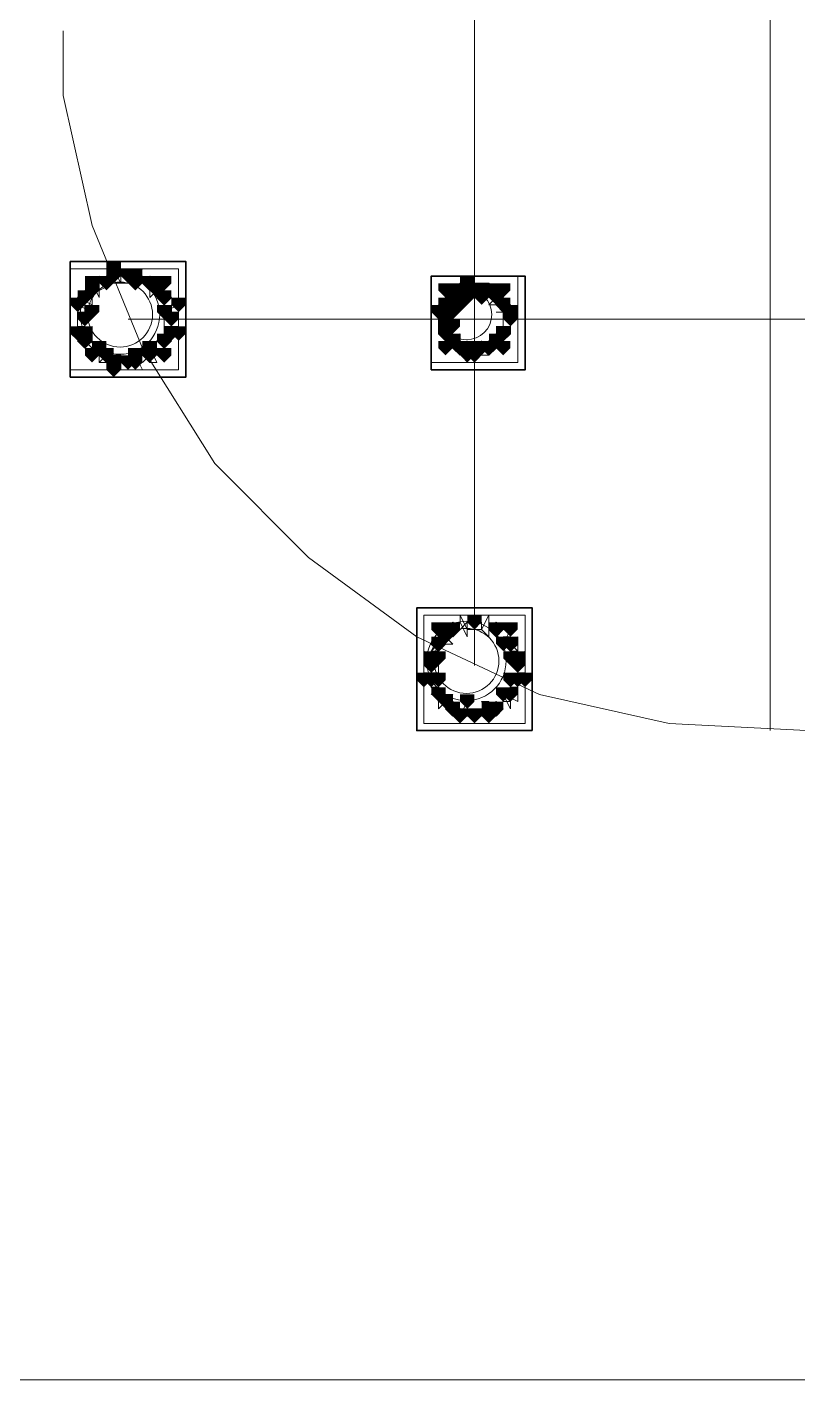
# Model space of a CAD drawing. Header units: millimetres. Extents: x 2315 to 4619, y 1334 to 1897.
# Drawn here: x 3689.74 to 3696.26, y 1530.21 to 1541.67 of the extents above; entities that cross this region are included whole.
import ezdxf

# ---------------------------------------------------------------- set-up
doc = ezdxf.new("R2010")
doc.units = ezdxf.units.MM
for name, color, linetype, true_color in [('PDF_10', 7, 'Continuous', 0x00b85c), ('PDF_AXIS', 7, 'Continuous', 0x00b85c), ('PDF_柱构件', 7, 'Continuous', 0x00b85c), ('PDF_转运站初步方案', 7, 'Continuous', 0x00b85c)]:
    doc.layers.add(name, color=color, linetype=linetype, true_color=true_color)
doc.layers.add('PDF_中心线层', color=1, linetype='Continuous')
doc.layers.add('PDF_粗实线层', color=7, linetype='Continuous')

msp = doc.modelspace()

# ---------------------------------------------------------------- hatches: boundary and pattern name
at = {"layer": 'PDF_10', "transparency": 33554559}
for points in [[(3690.592, 1539.62), (3690.531, 1539.62), (3690.531, 1539.558), (3690.592, 1539.497), (3690.653, 1539.558), (3690.653, 1539.62)], [(3690.592, 1539.62), (3690.531, 1539.62), (3690.531, 1539.558), (3690.592, 1539.497), (3690.653, 1539.558), (3690.653, 1539.62)], [(3690.592, 1539.62), (3690.531, 1539.62), (3690.531, 1539.558), (3690.592, 1539.497), (3690.653, 1539.558), (3690.653, 1539.62)], [(3690.409, 1539.558), (3690.348, 1539.558), (3690.348, 1539.497), (3690.409, 1539.436), (3690.47, 1539.497), (3690.47, 1539.558)], [(3690.409, 1539.558), (3690.348, 1539.558), (3690.348, 1539.497), (3690.409, 1539.436), (3690.47, 1539.497), (3690.47, 1539.558)], [(3690.775, 1539.558), (3690.714, 1539.558), (3690.714, 1539.497), (3690.775, 1539.436), (3690.836, 1539.497), (3690.836, 1539.558)], [(3690.775, 1539.558), (3690.714, 1539.558), (3690.714, 1539.497), (3690.775, 1539.436), (3690.836, 1539.497), (3690.836, 1539.558)], [(3693.402, 1539.497), (3693.341, 1539.497), (3693.341, 1539.436), (3693.402, 1539.375), (3693.463, 1539.436), (3693.463, 1539.497)], [(3693.402, 1539.497), (3693.341, 1539.497), (3693.341, 1539.436), (3693.402, 1539.375), (3693.463, 1539.436), (3693.463, 1539.497)], [(3693.524, 1539.497), (3693.463, 1539.497), (3693.463, 1539.436), (3693.524, 1539.375), (3693.585, 1539.436), (3693.585, 1539.497)], [(3693.524, 1539.497), (3693.463, 1539.497), (3693.463, 1539.436), (3693.524, 1539.375), (3693.585, 1539.436), (3693.585, 1539.497)], [(3693.646, 1539.497), (3693.585, 1539.497), (3693.585, 1539.436), (3693.646, 1539.375), (3693.707, 1539.436), (3693.707, 1539.497)], [(3693.646, 1539.497), (3693.585, 1539.497), (3693.585, 1539.436), (3693.646, 1539.375), (3693.707, 1539.436), (3693.707, 1539.497)], [(3690.226, 1539.436), (3690.165, 1539.436), (3690.165, 1539.375), (3690.226, 1539.314), (3690.287, 1539.375), (3690.287, 1539.436)], [(3690.226, 1539.436), (3690.165, 1539.436), (3690.165, 1539.375), (3690.226, 1539.314), (3690.287, 1539.375), (3690.287, 1539.436)], [(3690.898, 1539.436), (3690.836, 1539.436), (3690.836, 1539.375), (3690.898, 1539.314), (3690.959, 1539.375), (3690.959, 1539.436)], [(3690.898, 1539.436), (3690.836, 1539.436), (3690.836, 1539.375), (3690.898, 1539.314), (3690.959, 1539.375), (3690.959, 1539.436)], [(3690.898, 1539.436), (3690.836, 1539.436), (3690.836, 1539.375), (3690.898, 1539.314), (3690.959, 1539.375), (3690.959, 1539.436)], [(3693.28, 1539.375), (3693.219, 1539.375), (3693.219, 1539.314), (3693.28, 1539.253), (3693.341, 1539.314), (3693.341, 1539.375)], [(3693.28, 1539.375), (3693.219, 1539.375), (3693.219, 1539.314), (3693.28, 1539.253), (3693.341, 1539.314), (3693.341, 1539.375)], [(3693.768, 1539.375), (3693.707, 1539.375), (3693.707, 1539.314), (3693.768, 1539.253), (3693.829, 1539.314), (3693.829, 1539.375)], [(3693.768, 1539.375), (3693.707, 1539.375), (3693.707, 1539.314), (3693.768, 1539.253), (3693.829, 1539.314), (3693.829, 1539.375)], [(3693.768, 1539.375), (3693.707, 1539.375), (3693.707, 1539.314), (3693.768, 1539.253), (3693.829, 1539.314), (3693.829, 1539.375)], [(3690.226, 1539.253), (3690.165, 1539.253), (3690.165, 1539.192), (3690.226, 1539.131), (3690.287, 1539.192), (3690.287, 1539.253)], [(3690.226, 1539.253), (3690.165, 1539.253), (3690.165, 1539.192), (3690.226, 1539.131), (3690.287, 1539.192), (3690.287, 1539.253)], [(3690.959, 1539.253), (3690.898, 1539.253), (3690.898, 1539.192), (3690.959, 1539.131), (3691.02, 1539.192), (3691.02, 1539.253)], [(3690.959, 1539.253), (3690.898, 1539.253), (3690.898, 1539.192), (3690.959, 1539.131), (3691.02, 1539.192), (3691.02, 1539.253)], [(3693.28, 1539.253), (3693.219, 1539.253), (3693.219, 1539.192), (3693.28, 1539.131), (3693.341, 1539.192), (3693.341, 1539.253)], [(3693.28, 1539.253), (3693.219, 1539.253), (3693.219, 1539.192), (3693.28, 1539.131), (3693.341, 1539.192), (3693.341, 1539.253)], [(3693.829, 1539.253), (3693.768, 1539.253), (3693.768, 1539.192), (3693.829, 1539.131), (3693.89, 1539.192), (3693.89, 1539.253)], [(3693.829, 1539.253), (3693.768, 1539.253), (3693.768, 1539.192), (3693.829, 1539.131), (3693.89, 1539.192), (3693.89, 1539.253)], [(3693.28, 1539.131), (3693.219, 1539.131), (3693.219, 1539.07), (3693.28, 1539.009), (3693.341, 1539.07), (3693.341, 1539.131)], [(3693.28, 1539.131), (3693.219, 1539.131), (3693.219, 1539.07), (3693.28, 1539.009), (3693.341, 1539.07), (3693.341, 1539.131)], [(3693.768, 1539.131), (3693.707, 1539.131), (3693.707, 1539.07), (3693.768, 1539.009), (3693.829, 1539.07), (3693.829, 1539.131)], [(3693.768, 1539.131), (3693.707, 1539.131), (3693.707, 1539.07), (3693.768, 1539.009), (3693.829, 1539.07), (3693.829, 1539.131)], [(3690.226, 1539.07), (3690.165, 1539.07), (3690.165, 1539.009), (3690.226, 1538.948), (3690.287, 1539.009), (3690.287, 1539.07)], [(3690.226, 1539.07), (3690.165, 1539.07), (3690.165, 1539.009), (3690.226, 1538.948), (3690.287, 1539.009), (3690.287, 1539.07)], [(3690.898, 1539.07), (3690.836, 1539.07), (3690.836, 1539.009), (3690.898, 1538.948), (3690.959, 1539.009), (3690.959, 1539.07)], [(3690.898, 1539.07), (3690.836, 1539.07), (3690.836, 1539.009), (3690.898, 1538.948), (3690.959, 1539.009), (3690.959, 1539.07)], [(3690.898, 1539.07), (3690.836, 1539.07), (3690.836, 1539.009), (3690.898, 1538.948), (3690.959, 1539.009), (3690.959, 1539.07)], [(3690.409, 1538.948), (3690.348, 1538.948), (3690.348, 1538.887), (3690.409, 1538.825), (3690.47, 1538.887), (3690.47, 1538.948)], [(3690.409, 1538.948), (3690.348, 1538.948), (3690.348, 1538.887), (3690.409, 1538.825), (3690.47, 1538.887), (3690.47, 1538.948)], [(3690.775, 1538.948), (3690.714, 1538.948), (3690.714, 1538.887), (3690.775, 1538.825), (3690.836, 1538.887), (3690.836, 1538.948)], [(3690.775, 1538.948), (3690.714, 1538.948), (3690.714, 1538.887), (3690.775, 1538.825), (3690.836, 1538.887), (3690.836, 1538.948)], [(3693.402, 1539.009), (3693.341, 1539.009), (3693.341, 1538.948), (3693.402, 1538.887), (3693.463, 1538.948), (3693.463, 1539.009)], [(3693.402, 1539.009), (3693.341, 1539.009), (3693.341, 1538.948), (3693.402, 1538.887), (3693.463, 1538.948), (3693.463, 1539.009)], [(3693.402, 1539.009), (3693.341, 1539.009), (3693.341, 1538.948), (3693.402, 1538.887), (3693.463, 1538.948), (3693.463, 1539.009)], [(3693.524, 1538.948), (3693.463, 1538.948), (3693.463, 1538.887), (3693.524, 1538.825), (3693.585, 1538.887), (3693.585, 1538.948)], [(3693.524, 1538.948), (3693.463, 1538.948), (3693.463, 1538.887), (3693.524, 1538.825), (3693.585, 1538.887), (3693.585, 1538.948)], [(3693.646, 1539.009), (3693.585, 1539.009), (3693.585, 1538.948), (3693.646, 1538.887), (3693.707, 1538.948), (3693.707, 1539.009)], [(3693.646, 1539.009), (3693.585, 1539.009), (3693.585, 1538.948), (3693.646, 1538.887), (3693.707, 1538.948), (3693.707, 1539.009)], [(3690.592, 1538.887), (3690.531, 1538.887), (3690.531, 1538.825), (3690.592, 1538.764), (3690.653, 1538.825), (3690.653, 1538.887)], [(3690.592, 1538.887), (3690.531, 1538.887), (3690.531, 1538.825), (3690.592, 1538.764), (3690.653, 1538.825), (3690.653, 1538.887)], [(3693.341, 1536.627), (3693.28, 1536.627), (3693.28, 1536.565), (3693.341, 1536.504), (3693.402, 1536.565), (3693.402, 1536.627)], [(3693.341, 1536.627), (3693.28, 1536.627), (3693.28, 1536.565), (3693.341, 1536.504), (3693.402, 1536.565), (3693.402, 1536.627)], [(3693.524, 1536.688), (3693.463, 1536.688), (3693.463, 1536.627), (3693.524, 1536.565), (3693.585, 1536.627), (3693.585, 1536.688)], [(3693.524, 1536.688), (3693.463, 1536.688), (3693.463, 1536.627), (3693.524, 1536.565), (3693.585, 1536.627), (3693.585, 1536.688)], [(3693.707, 1536.627), (3693.646, 1536.627), (3693.646, 1536.565), (3693.707, 1536.504), (3693.768, 1536.565), (3693.768, 1536.627)], [(3693.707, 1536.627), (3693.646, 1536.627), (3693.646, 1536.565), (3693.707, 1536.504), (3693.768, 1536.565), (3693.768, 1536.627)], [(3693.219, 1536.504), (3693.158, 1536.504), (3693.158, 1536.443), (3693.219, 1536.382), (3693.28, 1536.443), (3693.28, 1536.504)], [(3693.219, 1536.504), (3693.158, 1536.504), (3693.158, 1536.443), (3693.219, 1536.382), (3693.28, 1536.443), (3693.28, 1536.504)], [(3693.829, 1536.504), (3693.768, 1536.504), (3693.768, 1536.443), (3693.829, 1536.382), (3693.89, 1536.443), (3693.89, 1536.504)], [(3693.829, 1536.504), (3693.768, 1536.504), (3693.768, 1536.443), (3693.829, 1536.382), (3693.89, 1536.443), (3693.89, 1536.504)], [(3693.158, 1536.321), (3693.096, 1536.321), (3693.096, 1536.26), (3693.158, 1536.199), (3693.219, 1536.26), (3693.219, 1536.321)], [(3693.158, 1536.321), (3693.096, 1536.321), (3693.096, 1536.26), (3693.158, 1536.199), (3693.219, 1536.26), (3693.219, 1536.321)], [(3693.158, 1536.321), (3693.096, 1536.321), (3693.096, 1536.26), (3693.158, 1536.199), (3693.219, 1536.26), (3693.219, 1536.321)], [(3693.89, 1536.321), (3693.829, 1536.321), (3693.829, 1536.26), (3693.89, 1536.199), (3693.952, 1536.26), (3693.952, 1536.321)], [(3693.89, 1536.321), (3693.829, 1536.321), (3693.829, 1536.26), (3693.89, 1536.199), (3693.952, 1536.26), (3693.952, 1536.321)], [(3693.219, 1536.077), (3693.158, 1536.077), (3693.158, 1536.016), (3693.219, 1535.955), (3693.28, 1536.016), (3693.28, 1536.077)], [(3693.219, 1536.077), (3693.158, 1536.077), (3693.158, 1536.016), (3693.219, 1535.955), (3693.28, 1536.016), (3693.28, 1536.077)], [(3693.829, 1536.077), (3693.768, 1536.077), (3693.768, 1536.016), (3693.829, 1535.955), (3693.89, 1536.016), (3693.89, 1536.077)], [(3693.829, 1536.077), (3693.768, 1536.077), (3693.768, 1536.016), (3693.829, 1535.955), (3693.89, 1536.016), (3693.89, 1536.077)], [(3693.341, 1535.955), (3693.28, 1535.955), (3693.28, 1535.894), (3693.341, 1535.832), (3693.402, 1535.894), (3693.402, 1535.955)], [(3693.341, 1535.955), (3693.28, 1535.955), (3693.28, 1535.894), (3693.341, 1535.832), (3693.402, 1535.894), (3693.402, 1535.955)], [(3693.707, 1535.955), (3693.646, 1535.955), (3693.646, 1535.894), (3693.707, 1535.832), (3693.768, 1535.894), (3693.768, 1535.955)], [(3693.707, 1535.955), (3693.646, 1535.955), (3693.646, 1535.894), (3693.707, 1535.832), (3693.768, 1535.894), (3693.768, 1535.955)], [(3693.524, 1535.894), (3693.463, 1535.894), (3693.463, 1535.832), (3693.524, 1535.771), (3693.585, 1535.832), (3693.585, 1535.894)], [(3693.524, 1535.894), (3693.463, 1535.894), (3693.463, 1535.832), (3693.524, 1535.771), (3693.585, 1535.832), (3693.585, 1535.894)]]:
    msp.add_hatch(color=256, dxfattribs=at).paths.add_polyline_path(points)
at = {"layer": 'PDF_柱构件', "transparency": 33554559}
for points in [[(3690.47, 1539.681), (3690.409, 1539.681), (3690.409, 1539.62), (3690.47, 1539.558), (3690.531, 1539.62), (3690.531, 1539.681)], [(3690.47, 1539.62), (3690.409, 1539.62), (3690.409, 1539.558), (3690.47, 1539.497), (3690.531, 1539.558), (3690.531, 1539.62)], [(3690.653, 1539.62), (3690.592, 1539.62), (3690.592, 1539.558), (3690.653, 1539.497), (3690.714, 1539.558), (3690.714, 1539.62)], [(3690.287, 1539.558), (3690.226, 1539.558), (3690.226, 1539.497), (3690.287, 1539.436), (3690.348, 1539.497), (3690.348, 1539.558)], [(3690.287, 1539.497), (3690.226, 1539.497), (3690.226, 1539.436), (3690.287, 1539.375), (3690.348, 1539.436), (3690.348, 1539.497)], [(3690.653, 1539.558), (3690.592, 1539.558), (3690.592, 1539.497), (3690.653, 1539.436), (3690.714, 1539.497), (3690.714, 1539.558)], [(3690.836, 1539.497), (3690.775, 1539.497), (3690.775, 1539.436), (3690.836, 1539.375), (3690.898, 1539.436), (3690.898, 1539.497)], [(3690.898, 1539.558), (3690.836, 1539.558), (3690.836, 1539.497), (3690.898, 1539.436), (3690.959, 1539.497), (3690.959, 1539.558)], [(3693.28, 1539.497), (3693.219, 1539.497), (3693.219, 1539.436), (3693.28, 1539.375), (3693.341, 1539.436), (3693.341, 1539.497)], [(3693.463, 1539.558), (3693.402, 1539.558), (3693.402, 1539.497), (3693.463, 1539.436), (3693.524, 1539.497), (3693.524, 1539.558)], [(3693.463, 1539.497), (3693.402, 1539.497), (3693.402, 1539.436), (3693.463, 1539.375), (3693.524, 1539.436), (3693.524, 1539.497)], [(3693.585, 1539.497), (3693.524, 1539.497), (3693.524, 1539.436), (3693.585, 1539.375), (3693.646, 1539.436), (3693.646, 1539.497)], [(3693.768, 1539.497), (3693.707, 1539.497), (3693.707, 1539.436), (3693.768, 1539.375), (3693.829, 1539.436), (3693.829, 1539.497)], [(3690.165, 1539.375), (3690.103, 1539.375), (3690.103, 1539.314), (3690.165, 1539.253), (3690.226, 1539.314), (3690.226, 1539.375)], [(3691.02, 1539.375), (3690.959, 1539.375), (3690.959, 1539.314), (3691.02, 1539.253), (3691.081, 1539.314), (3691.081, 1539.375)], [(3693.341, 1539.436), (3693.28, 1539.436), (3693.28, 1539.375), (3693.341, 1539.314), (3693.402, 1539.375), (3693.402, 1539.436)], [(3693.402, 1539.375), (3693.341, 1539.375), (3693.341, 1539.314), (3693.402, 1539.253), (3693.463, 1539.314), (3693.463, 1539.375)], [(3693.463, 1539.436), (3693.402, 1539.436), (3693.402, 1539.375), (3693.463, 1539.314), (3693.524, 1539.375), (3693.524, 1539.436)], [(3693.585, 1539.436), (3693.524, 1539.436), (3693.524, 1539.375), (3693.585, 1539.314), (3693.646, 1539.375), (3693.646, 1539.436)], [(3693.707, 1539.436), (3693.646, 1539.436), (3693.646, 1539.375), (3693.707, 1539.314), (3693.768, 1539.375), (3693.768, 1539.436)], [(3690.287, 1539.314), (3690.226, 1539.314), (3690.226, 1539.253), (3690.287, 1539.192), (3690.348, 1539.253), (3690.348, 1539.314)], [(3690.898, 1539.314), (3690.836, 1539.314), (3690.836, 1539.253), (3690.898, 1539.192), (3690.959, 1539.253), (3690.959, 1539.314)], [(3693.219, 1539.314), (3693.158, 1539.314), (3693.158, 1539.253), (3693.219, 1539.192), (3693.28, 1539.253), (3693.28, 1539.314)], [(3693.28, 1539.314), (3693.219, 1539.314), (3693.219, 1539.253), (3693.28, 1539.192), (3693.341, 1539.253), (3693.341, 1539.314)], [(3693.341, 1539.314), (3693.28, 1539.314), (3693.28, 1539.253), (3693.341, 1539.192), (3693.402, 1539.253), (3693.402, 1539.314)], [(3693.829, 1539.314), (3693.768, 1539.314), (3693.768, 1539.253), (3693.829, 1539.192), (3693.89, 1539.253), (3693.89, 1539.314)], [(3690.165, 1539.131), (3690.103, 1539.131), (3690.103, 1539.07), (3690.165, 1539.009), (3690.226, 1539.07), (3690.226, 1539.131)], [(3690.226, 1539.131), (3690.165, 1539.131), (3690.165, 1539.07), (3690.226, 1539.009), (3690.287, 1539.07), (3690.287, 1539.131)], [(3690.959, 1539.131), (3690.898, 1539.131), (3690.898, 1539.07), (3690.959, 1539.009), (3691.02, 1539.07), (3691.02, 1539.131)], [(3691.02, 1539.131), (3690.959, 1539.131), (3690.959, 1539.07), (3691.02, 1539.009), (3691.081, 1539.07), (3691.081, 1539.131)], [(3693.28, 1539.192), (3693.219, 1539.192), (3693.219, 1539.131), (3693.28, 1539.07), (3693.341, 1539.131), (3693.341, 1539.192)], [(3693.341, 1539.192), (3693.28, 1539.192), (3693.28, 1539.131), (3693.341, 1539.07), (3693.402, 1539.131), (3693.402, 1539.192)], [(3693.341, 1539.07), (3693.28, 1539.07), (3693.28, 1539.009), (3693.341, 1538.948), (3693.402, 1539.009), (3693.402, 1539.07)], [(3693.707, 1539.07), (3693.646, 1539.07), (3693.646, 1539.009), (3693.707, 1538.948), (3693.768, 1539.009), (3693.768, 1539.07)], [(3690.287, 1538.948), (3690.226, 1538.948), (3690.226, 1538.887), (3690.287, 1538.825), (3690.348, 1538.887), (3690.348, 1538.948)], [(3690.348, 1539.009), (3690.287, 1539.009), (3690.287, 1538.948), (3690.348, 1538.887), (3690.409, 1538.948), (3690.409, 1539.009)], [(3690.653, 1538.948), (3690.592, 1538.948), (3690.592, 1538.887), (3690.653, 1538.825), (3690.714, 1538.887), (3690.714, 1538.948)], [(3690.775, 1539.009), (3690.714, 1539.009), (3690.714, 1538.948), (3690.775, 1538.887), (3690.836, 1538.948), (3690.836, 1539.009)], [(3690.898, 1538.948), (3690.836, 1538.948), (3690.836, 1538.887), (3690.898, 1538.825), (3690.959, 1538.887), (3690.959, 1538.948)], [(3693.28, 1539.009), (3693.219, 1539.009), (3693.219, 1538.948), (3693.28, 1538.887), (3693.341, 1538.948), (3693.341, 1539.009)], [(3693.463, 1539.009), (3693.402, 1539.009), (3693.402, 1538.948), (3693.463, 1538.887), (3693.524, 1538.948), (3693.524, 1539.009)], [(3693.463, 1538.948), (3693.402, 1538.948), (3693.402, 1538.887), (3693.463, 1538.825), (3693.524, 1538.887), (3693.524, 1538.948)], [(3693.585, 1539.009), (3693.524, 1539.009), (3693.524, 1538.948), (3693.585, 1538.887), (3693.646, 1538.948), (3693.646, 1539.009)], [(3693.768, 1539.009), (3693.707, 1539.009), (3693.707, 1538.948), (3693.768, 1538.887), (3693.829, 1538.948), (3693.829, 1539.009)], [(3690.47, 1538.887), (3690.409, 1538.887), (3690.409, 1538.825), (3690.47, 1538.764), (3690.531, 1538.825), (3690.531, 1538.887)], [(3690.47, 1538.825), (3690.409, 1538.825), (3690.409, 1538.764), (3690.47, 1538.703), (3690.531, 1538.764), (3690.531, 1538.825)], [(3690.653, 1538.887), (3690.592, 1538.887), (3690.592, 1538.825), (3690.653, 1538.764), (3690.714, 1538.825), (3690.714, 1538.887)], [(3693.219, 1536.627), (3693.158, 1536.627), (3693.158, 1536.565), (3693.219, 1536.504), (3693.28, 1536.565), (3693.28, 1536.627)], [(3693.829, 1536.627), (3693.768, 1536.627), (3693.768, 1536.565), (3693.829, 1536.504), (3693.89, 1536.565), (3693.89, 1536.627)], [(3693.28, 1536.565), (3693.219, 1536.565), (3693.219, 1536.504), (3693.28, 1536.443), (3693.341, 1536.504), (3693.341, 1536.565)], [(3693.768, 1536.504), (3693.707, 1536.504), (3693.707, 1536.443), (3693.768, 1536.382), (3693.829, 1536.443), (3693.829, 1536.504)], [(3693.158, 1536.382), (3693.096, 1536.382), (3693.096, 1536.321), (3693.158, 1536.26), (3693.219, 1536.321), (3693.219, 1536.382)], [(3693.219, 1536.382), (3693.158, 1536.382), (3693.158, 1536.321), (3693.219, 1536.26), (3693.28, 1536.321), (3693.28, 1536.382)], [(3693.829, 1536.382), (3693.768, 1536.382), (3693.768, 1536.321), (3693.829, 1536.26), (3693.89, 1536.321), (3693.89, 1536.382)], [(3693.89, 1536.382), (3693.829, 1536.382), (3693.829, 1536.321), (3693.89, 1536.26), (3693.952, 1536.321), (3693.952, 1536.382)], [(3693.096, 1536.199), (3693.035, 1536.199), (3693.035, 1536.138), (3693.096, 1536.077), (3693.158, 1536.138), (3693.158, 1536.199)], [(3693.158, 1536.199), (3693.096, 1536.199), (3693.096, 1536.138), (3693.158, 1536.077), (3693.219, 1536.138), (3693.219, 1536.199)], [(3693.219, 1536.199), (3693.158, 1536.199), (3693.158, 1536.138), (3693.219, 1536.077), (3693.28, 1536.138), (3693.28, 1536.199)], [(3693.829, 1536.199), (3693.768, 1536.199), (3693.768, 1536.138), (3693.829, 1536.077), (3693.89, 1536.138), (3693.89, 1536.199)], [(3693.89, 1536.199), (3693.829, 1536.199), (3693.829, 1536.138), (3693.89, 1536.077), (3693.952, 1536.138), (3693.952, 1536.199)], [(3693.952, 1536.199), (3693.89, 1536.199), (3693.89, 1536.138), (3693.952, 1536.077), (3694.013, 1536.138), (3694.013, 1536.199)], [(3693.768, 1536.077), (3693.707, 1536.077), (3693.707, 1536.016), (3693.768, 1535.955), (3693.829, 1536.016), (3693.829, 1536.077)], [(3693.28, 1536.016), (3693.219, 1536.016), (3693.219, 1535.955), (3693.28, 1535.894), (3693.341, 1535.955), (3693.341, 1536.016)], [(3693.463, 1536.016), (3693.402, 1536.016), (3693.402, 1535.955), (3693.463, 1535.894), (3693.524, 1535.955), (3693.524, 1536.016)], [(3693.646, 1535.955), (3693.585, 1535.955), (3693.585, 1535.894), (3693.646, 1535.832), (3693.707, 1535.894), (3693.707, 1535.955)], [(3693.402, 1535.894), (3693.341, 1535.894), (3693.341, 1535.832), (3693.402, 1535.771), (3693.463, 1535.832), (3693.463, 1535.894)], [(3693.646, 1535.894), (3693.585, 1535.894), (3693.585, 1535.832), (3693.646, 1535.771), (3693.707, 1535.832), (3693.707, 1535.894)]]:
    msp.add_hatch(color=256, dxfattribs=at).paths.add_polyline_path(points)
at = {"layer": 'PDF_转运站初步方案', "transparency": 33554559}
for points in [[(3690.592, 1539.62), (3690.531, 1539.62), (3690.531, 1539.558), (3690.592, 1539.497), (3690.653, 1539.558), (3690.653, 1539.62)], [(3690.592, 1539.62), (3690.531, 1539.62), (3690.531, 1539.558), (3690.592, 1539.497), (3690.653, 1539.558), (3690.653, 1539.62)], [(3690.409, 1539.558), (3690.348, 1539.558), (3690.348, 1539.497), (3690.409, 1539.436), (3690.47, 1539.497), (3690.47, 1539.558)], [(3690.409, 1539.558), (3690.348, 1539.558), (3690.348, 1539.497), (3690.409, 1539.436), (3690.47, 1539.497), (3690.47, 1539.558)], [(3690.775, 1539.558), (3690.714, 1539.558), (3690.714, 1539.497), (3690.775, 1539.436), (3690.836, 1539.497), (3690.836, 1539.558)], [(3690.775, 1539.558), (3690.714, 1539.558), (3690.714, 1539.497), (3690.775, 1539.436), (3690.836, 1539.497), (3690.836, 1539.558)], [(3693.402, 1539.497), (3693.341, 1539.497), (3693.341, 1539.436), (3693.402, 1539.375), (3693.463, 1539.436), (3693.463, 1539.497)], [(3693.402, 1539.497), (3693.341, 1539.497), (3693.341, 1539.436), (3693.402, 1539.375), (3693.463, 1539.436), (3693.463, 1539.497)], [(3693.524, 1539.497), (3693.463, 1539.497), (3693.463, 1539.436), (3693.524, 1539.375), (3693.585, 1539.436), (3693.585, 1539.497)], [(3693.524, 1539.497), (3693.463, 1539.497), (3693.463, 1539.436), (3693.524, 1539.375), (3693.585, 1539.436), (3693.585, 1539.497)], [(3693.646, 1539.497), (3693.585, 1539.497), (3693.585, 1539.436), (3693.646, 1539.375), (3693.707, 1539.436), (3693.707, 1539.497)], [(3693.646, 1539.497), (3693.585, 1539.497), (3693.585, 1539.436), (3693.646, 1539.375), (3693.707, 1539.436), (3693.707, 1539.497)], [(3690.226, 1539.436), (3690.165, 1539.436), (3690.165, 1539.375), (3690.226, 1539.314), (3690.287, 1539.375), (3690.287, 1539.436)], [(3690.226, 1539.436), (3690.165, 1539.436), (3690.165, 1539.375), (3690.226, 1539.314), (3690.287, 1539.375), (3690.287, 1539.436)], [(3690.898, 1539.436), (3690.836, 1539.436), (3690.836, 1539.375), (3690.898, 1539.314), (3690.959, 1539.375), (3690.959, 1539.436)], [(3690.898, 1539.436), (3690.836, 1539.436), (3690.836, 1539.375), (3690.898, 1539.314), (3690.959, 1539.375), (3690.959, 1539.436)], [(3693.28, 1539.375), (3693.219, 1539.375), (3693.219, 1539.314), (3693.28, 1539.253), (3693.341, 1539.314), (3693.341, 1539.375)], [(3693.28, 1539.375), (3693.219, 1539.375), (3693.219, 1539.314), (3693.28, 1539.253), (3693.341, 1539.314), (3693.341, 1539.375)], [(3693.768, 1539.375), (3693.707, 1539.375), (3693.707, 1539.314), (3693.768, 1539.253), (3693.829, 1539.314), (3693.829, 1539.375)], [(3693.768, 1539.375), (3693.707, 1539.375), (3693.707, 1539.314), (3693.768, 1539.253), (3693.829, 1539.314), (3693.829, 1539.375)], [(3690.226, 1539.253), (3690.165, 1539.253), (3690.165, 1539.192), (3690.226, 1539.131), (3690.287, 1539.192), (3690.287, 1539.253)], [(3690.226, 1539.253), (3690.165, 1539.253), (3690.165, 1539.192), (3690.226, 1539.131), (3690.287, 1539.192), (3690.287, 1539.253)], [(3690.959, 1539.253), (3690.898, 1539.253), (3690.898, 1539.192), (3690.959, 1539.131), (3691.02, 1539.192), (3691.02, 1539.253)], [(3690.959, 1539.253), (3690.898, 1539.253), (3690.898, 1539.192), (3690.959, 1539.131), (3691.02, 1539.192), (3691.02, 1539.253)], [(3693.28, 1539.253), (3693.219, 1539.253), (3693.219, 1539.192), (3693.28, 1539.131), (3693.341, 1539.192), (3693.341, 1539.253)], [(3693.28, 1539.253), (3693.219, 1539.253), (3693.219, 1539.192), (3693.28, 1539.131), (3693.341, 1539.192), (3693.341, 1539.253)], [(3693.829, 1539.253), (3693.768, 1539.253), (3693.768, 1539.192), (3693.829, 1539.131), (3693.89, 1539.192), (3693.89, 1539.253)], [(3693.829, 1539.253), (3693.768, 1539.253), (3693.768, 1539.192), (3693.829, 1539.131), (3693.89, 1539.192), (3693.89, 1539.253)], [(3693.28, 1539.131), (3693.219, 1539.131), (3693.219, 1539.07), (3693.28, 1539.009), (3693.341, 1539.07), (3693.341, 1539.131)], [(3693.28, 1539.131), (3693.219, 1539.131), (3693.219, 1539.07), (3693.28, 1539.009), (3693.341, 1539.07), (3693.341, 1539.131)], [(3693.768, 1539.131), (3693.707, 1539.131), (3693.707, 1539.07), (3693.768, 1539.009), (3693.829, 1539.07), (3693.829, 1539.131)], [(3693.768, 1539.131), (3693.707, 1539.131), (3693.707, 1539.07), (3693.768, 1539.009), (3693.829, 1539.07), (3693.829, 1539.131)], [(3690.226, 1539.07), (3690.165, 1539.07), (3690.165, 1539.009), (3690.226, 1538.948), (3690.287, 1539.009), (3690.287, 1539.07)], [(3690.226, 1539.07), (3690.165, 1539.07), (3690.165, 1539.009), (3690.226, 1538.948), (3690.287, 1539.009), (3690.287, 1539.07)], [(3690.898, 1539.07), (3690.836, 1539.07), (3690.836, 1539.009), (3690.898, 1538.948), (3690.959, 1539.009), (3690.959, 1539.07)], [(3690.898, 1539.07), (3690.836, 1539.07), (3690.836, 1539.009), (3690.898, 1538.948), (3690.959, 1539.009), (3690.959, 1539.07)], [(3690.409, 1538.948), (3690.348, 1538.948), (3690.348, 1538.887), (3690.409, 1538.825), (3690.47, 1538.887), (3690.47, 1538.948)], [(3690.409, 1538.948), (3690.348, 1538.948), (3690.348, 1538.887), (3690.409, 1538.825), (3690.47, 1538.887), (3690.47, 1538.948)], [(3690.775, 1538.948), (3690.714, 1538.948), (3690.714, 1538.887), (3690.775, 1538.825), (3690.836, 1538.887), (3690.836, 1538.948)], [(3690.775, 1538.948), (3690.714, 1538.948), (3690.714, 1538.887), (3690.775, 1538.825), (3690.836, 1538.887), (3690.836, 1538.948)], [(3693.402, 1539.009), (3693.341, 1539.009), (3693.341, 1538.948), (3693.402, 1538.887), (3693.463, 1538.948), (3693.463, 1539.009)], [(3693.402, 1539.009), (3693.341, 1539.009), (3693.341, 1538.948), (3693.402, 1538.887), (3693.463, 1538.948), (3693.463, 1539.009)], [(3693.524, 1538.948), (3693.463, 1538.948), (3693.463, 1538.887), (3693.524, 1538.825), (3693.585, 1538.887), (3693.585, 1538.948)], [(3693.524, 1538.948), (3693.463, 1538.948), (3693.463, 1538.887), (3693.524, 1538.825), (3693.585, 1538.887), (3693.585, 1538.948)], [(3693.646, 1539.009), (3693.585, 1539.009), (3693.585, 1538.948), (3693.646, 1538.887), (3693.707, 1538.948), (3693.707, 1539.009)], [(3693.646, 1539.009), (3693.585, 1539.009), (3693.585, 1538.948), (3693.646, 1538.887), (3693.707, 1538.948), (3693.707, 1539.009)], [(3690.592, 1538.887), (3690.531, 1538.887), (3690.531, 1538.825), (3690.592, 1538.764), (3690.653, 1538.825), (3690.653, 1538.887)], [(3690.592, 1538.887), (3690.531, 1538.887), (3690.531, 1538.825), (3690.592, 1538.764), (3690.653, 1538.825), (3690.653, 1538.887)], [(3693.341, 1536.627), (3693.28, 1536.627), (3693.28, 1536.565), (3693.341, 1536.504), (3693.402, 1536.565), (3693.402, 1536.627)], [(3693.341, 1536.627), (3693.28, 1536.627), (3693.28, 1536.565), (3693.341, 1536.504), (3693.402, 1536.565), (3693.402, 1536.627)], [(3693.524, 1536.688), (3693.463, 1536.688), (3693.463, 1536.627), (3693.524, 1536.565), (3693.585, 1536.627), (3693.585, 1536.688)], [(3693.524, 1536.688), (3693.463, 1536.688), (3693.463, 1536.627), (3693.524, 1536.565), (3693.585, 1536.627), (3693.585, 1536.688)], [(3693.707, 1536.627), (3693.646, 1536.627), (3693.646, 1536.565), (3693.707, 1536.504), (3693.768, 1536.565), (3693.768, 1536.627)], [(3693.707, 1536.627), (3693.646, 1536.627), (3693.646, 1536.565), (3693.707, 1536.504), (3693.768, 1536.565), (3693.768, 1536.627)], [(3693.219, 1536.504), (3693.158, 1536.504), (3693.158, 1536.443), (3693.219, 1536.382), (3693.28, 1536.443), (3693.28, 1536.504)], [(3693.219, 1536.504), (3693.158, 1536.504), (3693.158, 1536.443), (3693.219, 1536.382), (3693.28, 1536.443), (3693.28, 1536.504)], [(3693.829, 1536.504), (3693.768, 1536.504), (3693.768, 1536.443), (3693.829, 1536.382), (3693.89, 1536.443), (3693.89, 1536.504)], [(3693.829, 1536.504), (3693.768, 1536.504), (3693.768, 1536.443), (3693.829, 1536.382), (3693.89, 1536.443), (3693.89, 1536.504)], [(3693.158, 1536.321), (3693.096, 1536.321), (3693.096, 1536.26), (3693.158, 1536.199), (3693.219, 1536.26), (3693.219, 1536.321)], [(3693.158, 1536.321), (3693.096, 1536.321), (3693.096, 1536.26), (3693.158, 1536.199), (3693.219, 1536.26), (3693.219, 1536.321)], [(3693.89, 1536.321), (3693.829, 1536.321), (3693.829, 1536.26), (3693.89, 1536.199), (3693.952, 1536.26), (3693.952, 1536.321)], [(3693.89, 1536.321), (3693.829, 1536.321), (3693.829, 1536.26), (3693.89, 1536.199), (3693.952, 1536.26), (3693.952, 1536.321)], [(3693.219, 1536.077), (3693.158, 1536.077), (3693.158, 1536.016), (3693.219, 1535.955), (3693.28, 1536.016), (3693.28, 1536.077)], [(3693.219, 1536.077), (3693.158, 1536.077), (3693.158, 1536.016), (3693.219, 1535.955), (3693.28, 1536.016), (3693.28, 1536.077)], [(3693.829, 1536.077), (3693.768, 1536.077), (3693.768, 1536.016), (3693.829, 1535.955), (3693.89, 1536.016), (3693.89, 1536.077)], [(3693.829, 1536.077), (3693.768, 1536.077), (3693.768, 1536.016), (3693.829, 1535.955), (3693.89, 1536.016), (3693.89, 1536.077)], [(3693.341, 1535.955), (3693.28, 1535.955), (3693.28, 1535.894), (3693.341, 1535.832), (3693.402, 1535.894), (3693.402, 1535.955)], [(3693.341, 1535.955), (3693.28, 1535.955), (3693.28, 1535.894), (3693.341, 1535.832), (3693.402, 1535.894), (3693.402, 1535.955)], [(3693.707, 1535.955), (3693.646, 1535.955), (3693.646, 1535.894), (3693.707, 1535.832), (3693.768, 1535.894), (3693.768, 1535.955)], [(3693.707, 1535.955), (3693.646, 1535.955), (3693.646, 1535.894), (3693.707, 1535.832), (3693.768, 1535.894), (3693.768, 1535.955)], [(3693.524, 1535.894), (3693.463, 1535.894), (3693.463, 1535.832), (3693.524, 1535.771), (3693.585, 1535.832), (3693.585, 1535.894)], [(3693.524, 1535.894), (3693.463, 1535.894), (3693.463, 1535.832), (3693.524, 1535.771), (3693.585, 1535.832), (3693.585, 1535.894)]]:
    msp.add_hatch(color=256, dxfattribs=at).paths.add_polyline_path(points)

# ---------------------------------------------------------------- linework, layer by layer
at = {"layer": 'PDF_10', "lineweight": 18}
for points in [[(3690.409, 1539.558), (3690.348, 1539.497)], [(3690.409, 1539.497), (3690.348, 1539.558)], [(3690.592, 1539.558), (3690.531, 1539.558)], [(3690.775, 1539.558), (3690.775, 1539.497), (3690.714, 1539.558)], [(3693.524, 1539.436), (3693.524, 1539.497)], [(3690.287, 1539.436), (3690.226, 1539.314)], [(3690.287, 1539.375), (3690.226, 1539.375)], [(3690.898, 1539.314), (3690.898, 1539.436)], [(3693.402, 1539.375), (3693.402, 1539.436), (3693.341, 1539.375), (3693.28, 1539.314), (3693.341, 1539.314)], [(3693.585, 1539.436), (3693.463, 1539.436)], [(3693.707, 1539.375), (3693.646, 1539.436)], [(3693.646, 1539.375), (3693.707, 1539.436)], [(3693.768, 1539.314), (3693.768, 1539.375)], [(3690.226, 1539.253), (3690.226, 1539.131)], [(3690.959, 1539.131), (3690.959, 1539.253)], [(3693.28, 1539.253), (3693.28, 1539.131)], [(3693.829, 1539.131), (3693.829, 1539.253)], [(3690.226, 1539.192), (3690.165, 1539.192)], [(3690.898, 1539.192), (3690.959, 1539.192)], [(3693.28, 1539.192), (3693.219, 1539.192)], [(3693.768, 1539.192), (3693.829, 1539.192)], [(3693.28, 1539.07), (3693.341, 1539.009)], [(3693.341, 1539.07), (3693.28, 1539.009)], [(3693.768, 1539.009), (3693.768, 1539.07), (3693.768, 1539.009)], [(3690.287, 1539.009), (3690.226, 1539.009), (3690.287, 1538.948)], [(3690.898, 1538.948), (3690.898, 1539.009)], [(3693.341, 1538.948), (3693.402, 1538.948)], [(3693.524, 1538.948), (3693.524, 1538.887)], [(3693.707, 1538.948), (3693.646, 1538.948), (3693.707, 1538.948)], [(3690.348, 1538.887), (3690.409, 1538.825)], [(3690.409, 1538.887), (3690.348, 1538.825)], [(3690.531, 1538.825), (3690.592, 1538.825), (3690.592, 1538.764)], [(3690.714, 1538.825), (3690.775, 1538.887), (3690.775, 1538.825)], [(3693.463, 1538.887), (3693.585, 1538.887)], [(3693.463, 1536.627), (3693.585, 1536.627)], [(3693.524, 1536.565), (3693.524, 1536.627)], [(3693.341, 1536.504), (3693.341, 1536.565), (3693.402, 1536.565)], [(3693.707, 1536.504), (3693.707, 1536.565), (3693.768, 1536.565)], [(3693.158, 1536.382), (3693.219, 1536.443)], [(3693.219, 1536.382), (3693.158, 1536.443)], [(3693.829, 1536.443), (3693.89, 1536.382)], [(3693.829, 1536.382), (3693.89, 1536.443)], [(3693.158, 1536.199), (3693.158, 1536.26)], [(3693.952, 1536.26), (3693.89, 1536.26), (3693.89, 1536.199)], [(3693.219, 1536.016), (3693.158, 1536.077)], [(3693.219, 1536.077), (3693.158, 1536.016)], [(3693.89, 1536.077), (3693.829, 1536.016)], [(3693.829, 1536.077), (3693.89, 1536.016)], [(3693.402, 1535.894), (3693.341, 1535.955), (3693.341, 1535.894)], [(3693.768, 1535.955), (3693.707, 1535.894), (3693.707, 1535.955)], [(3693.585, 1535.832), (3693.463, 1535.832)], [(3693.524, 1535.894), (3693.524, 1535.832)]]:
    msp.add_lwpolyline(points, dxfattribs=at)
at = {"layer": 'PDF_AXIS', "lineweight": 18}
for points in [[(3690.103, 1538.764), (3690.103, 1539.62), (3691.02, 1539.62), (3691.02, 1538.764)], [(3693.158, 1538.825), (3693.158, 1539.558), (3693.89, 1539.558), (3693.89, 1538.825)], [(3693.952, 1535.771), (3693.952, 1536.688), (3693.096, 1536.688), (3693.096, 1535.771)]]:
    msp.add_lwpolyline(points, close=True, dxfattribs=at)
at = {"layer": 'PDF_中心线层', "color": 112, "lineweight": 18, "true_color": 0x00b85c}
msp.add_lwpolyline([(3696.028, 1535.71), (3696.028, 1547.682)], close=True, dxfattribs=at)
for points in [[(3693.524, 1547.133), (3693.524, 1536.26)], [(3690.042, 1541.635), (3690.042, 1541.085), (3690.287, 1539.986), (3690.714, 1538.948), (3691.325, 1537.97), (3692.119, 1537.176), (3693.035, 1536.504), (3694.074, 1536.016), (3695.173, 1535.771), (3696.334, 1535.71), (3697.433, 1535.832), (3698.533, 1536.199), (3699.082, 1536.565)], [(3690.592, 1539.192), (3701.465, 1539.192)]]:
    msp.add_lwpolyline(points, dxfattribs=at)
at = {"layer": 'PDF_柱构件', "lineweight": 18}
for points in [[(3690.47, 1539.62), (3690.531, 1539.497), (3690.47, 1539.497)], [(3690.592, 1539.497), (3690.531, 1539.497), (3690.531, 1539.62), (3690.592, 1539.62)], [(3690.714, 1539.62), (3690.653, 1539.497), (3690.653, 1539.62)], [(3690.287, 1539.497), (3690.348, 1539.436), (3690.348, 1539.375)], [(3690.47, 1539.497), (3690.348, 1539.436), (3690.348, 1539.497), (3690.409, 1539.558)], [(3690.775, 1539.436), (3690.714, 1539.497), (3690.775, 1539.558), (3690.836, 1539.497)], [(3690.898, 1539.497), (3690.775, 1539.375), (3690.775, 1539.436)], [(3693.463, 1539.436), (3693.402, 1539.375), (3693.341, 1539.436), (3693.402, 1539.497)], [(3693.463, 1539.497), (3693.463, 1539.375)], [(3693.585, 1539.436), (3693.463, 1539.436), (3693.463, 1539.497), (3693.585, 1539.497)], [(3693.646, 1539.497), (3693.585, 1539.375), (3693.585, 1539.497)], [(3693.707, 1539.375), (3693.585, 1539.436), (3693.646, 1539.497), (3693.707, 1539.436)], [(3690.287, 1539.375), (3690.287, 1539.314), (3690.165, 1539.375), (3690.226, 1539.436)], [(3690.898, 1539.314), (3690.836, 1539.375), (3690.898, 1539.436), (3690.959, 1539.375)], [(3693.341, 1539.314), (3693.28, 1539.253), (3693.219, 1539.314), (3693.28, 1539.375)], [(3693.28, 1539.436), (3693.402, 1539.314)], [(3693.768, 1539.436), (3693.707, 1539.314), (3693.646, 1539.314)], [(3693.768, 1539.253), (3693.707, 1539.314), (3693.768, 1539.375), (3693.829, 1539.314)], [(3690.165, 1539.314), (3690.287, 1539.253)], [(3690.226, 1539.253), (3690.226, 1539.131), (3690.165, 1539.131), (3690.165, 1539.253)], [(3691.02, 1539.314), (3690.898, 1539.253)], [(3690.898, 1539.131), (3690.898, 1539.253), (3691.02, 1539.253), (3691.02, 1539.131)], [(3693.219, 1539.253), (3693.341, 1539.253)], [(3693.28, 1539.253), (3693.28, 1539.131), (3693.219, 1539.131), (3693.219, 1539.253)], [(3693.829, 1539.253), (3693.768, 1539.253), (3693.707, 1539.253)], [(3693.768, 1539.131), (3693.768, 1539.253), (3693.829, 1539.253), (3693.829, 1539.131)], [(3690.165, 1539.07), (3690.287, 1539.131), (3690.287, 1539.07)], [(3691.02, 1539.07), (3690.898, 1539.07), (3690.898, 1539.131)], [(3693.219, 1539.131), (3693.341, 1539.131), (3693.219, 1539.07)], [(3693.28, 1539.131), (3693.341, 1539.009), (3693.28, 1539.009), (3693.219, 1539.07)], [(3693.829, 1539.07), (3693.707, 1539.131), (3693.768, 1539.131), (3693.829, 1539.131)], [(3693.707, 1539.009), (3693.768, 1539.131), (3693.829, 1539.07), (3693.768, 1539.009)], [(3690.287, 1539.07), (3690.287, 1539.009), (3690.226, 1538.948), (3690.165, 1539.009)], [(3690.836, 1539.009), (3690.898, 1539.07), (3690.959, 1539.009), (3690.898, 1538.948)], [(3693.28, 1538.948), (3693.402, 1539.07), (3693.402, 1539.009)], [(3693.768, 1538.948), (3693.646, 1539.009), (3693.707, 1539.07)], [(3690.287, 1538.887), (3690.348, 1538.948)], [(3690.348, 1538.948), (3690.47, 1538.887), (3690.409, 1538.825), (3690.348, 1538.825)], [(3690.714, 1538.887), (3690.775, 1538.948), (3690.836, 1538.825), (3690.775, 1538.825)], [(3690.898, 1538.887), (3690.775, 1538.948)], [(3693.402, 1539.009), (3693.463, 1538.948), (3693.402, 1538.887), (3693.341, 1538.948)], [(3693.463, 1538.887), (3693.463, 1539.009), (3693.463, 1538.948)], [(3693.463, 1538.948), (3693.585, 1538.948), (3693.585, 1538.887), (3693.463, 1538.887)], [(3693.585, 1538.887), (3693.585, 1538.948), (3693.585, 1539.009), (3693.646, 1538.887)], [(3693.585, 1538.948), (3693.707, 1539.009), (3693.707, 1538.948), (3693.646, 1538.887)], [(3690.47, 1538.764), (3690.47, 1538.887), (3690.531, 1538.887)], [(3690.531, 1538.825), (3690.592, 1538.825), (3690.592, 1538.764), (3690.531, 1538.764)], [(3690.653, 1538.764), (3690.653, 1538.887), (3690.714, 1538.764)], [(3693.341, 1536.504), (3693.402, 1536.565), (3693.341, 1536.627), (3693.28, 1536.565)], [(3693.402, 1536.627), (3693.463, 1536.504), (3693.463, 1536.565), (3693.402, 1536.688)], [(3693.463, 1536.565), (3693.585, 1536.565), (3693.585, 1536.627), (3693.463, 1536.627)], [(3693.646, 1536.688), (3693.585, 1536.565), (3693.646, 1536.504), (3693.646, 1536.627)], [(3693.646, 1536.565), (3693.707, 1536.504), (3693.768, 1536.565), (3693.707, 1536.627)], [(3693.219, 1536.382), (3693.28, 1536.443), (3693.219, 1536.504), (3693.158, 1536.382)], [(3693.219, 1536.565), (3693.28, 1536.443), (3693.341, 1536.443)], [(3693.829, 1536.565), (3693.768, 1536.443)], [(3693.768, 1536.443), (3693.829, 1536.382), (3693.89, 1536.382), (3693.89, 1536.504)], [(3693.096, 1536.321), (3693.219, 1536.321), (3693.096, 1536.382)], [(3693.952, 1536.382), (3693.829, 1536.321), (3693.952, 1536.321)], [(3693.219, 1536.199), (3693.219, 1536.26), (3693.096, 1536.26), (3693.096, 1536.199)], [(3693.89, 1536.26), (3693.89, 1536.199), (3693.952, 1536.199), (3693.952, 1536.26)], [(3693.096, 1536.138), (3693.219, 1536.138)], [(3693.28, 1536.016), (3693.219, 1536.077), (3693.158, 1536.077), (3693.219, 1535.955)], [(3693.829, 1536.077), (3693.768, 1536.016), (3693.89, 1535.955), (3693.89, 1536.077)], [(3693.952, 1536.138), (3693.829, 1536.138)], [(3693.219, 1535.894), (3693.341, 1536.016), (3693.28, 1536.016), (3693.219, 1535.955)], [(3693.402, 1535.894), (3693.341, 1535.955), (3693.28, 1535.894), (3693.341, 1535.832)], [(3693.402, 1535.832), (3693.463, 1535.955)], [(3693.646, 1535.832), (3693.646, 1535.955), (3693.585, 1535.955)], [(3693.707, 1535.955), (3693.646, 1535.894), (3693.707, 1535.832), (3693.768, 1535.894)], [(3693.585, 1535.894), (3693.463, 1535.894), (3693.463, 1535.832), (3693.585, 1535.832)]]:
    msp.add_lwpolyline(points, close=True, dxfattribs=at)
for points in [[(3690.226, 1539.314), (3690.226, 1539.253)], [(3690.959, 1539.253), (3690.959, 1539.314)], [(3693.829, 1539.253), (3693.768, 1539.253)], [(3693.768, 1539.131), (3693.829, 1539.131)], [(3690.287, 1538.948), (3690.287, 1538.887)], [(3690.836, 1538.887), (3690.836, 1538.948)], [(3693.402, 1536.565), (3693.463, 1536.627)], [(3693.646, 1536.627), (3693.646, 1536.565)], [(3693.768, 1536.504), (3693.829, 1536.504)], [(3693.829, 1535.955), (3693.768, 1536.016), (3693.829, 1535.894), (3693.829, 1535.955), (3693.768, 1535.955)], [(3693.463, 1535.894), (3693.402, 1535.894)]]:
    msp.add_lwpolyline(points, dxfattribs=at)
at = {"layer": 'PDF_粗实线层', "color": 112, "lineweight": 35, "true_color": 0x00b85c}
for points in [[(3690.103, 1538.703), (3690.103, 1539.681), (3691.081, 1539.681), (3691.081, 1538.703)], [(3693.158, 1538.764), (3693.952, 1538.764), (3693.952, 1539.558), (3693.158, 1539.558)], [(3694.013, 1535.71), (3694.013, 1536.749), (3693.035, 1536.749), (3693.035, 1535.71)]]:
    msp.add_lwpolyline(points, close=True, dxfattribs=at)
at = {"layer": 'PDF_转运站初步方案', "color": 142, "lineweight": 5, "true_color": 0x00a5dd}
msp.add_lwpolyline([(3419.942, 1530.213), (4209.904, 1530.213)], dxfattribs=at)
at = {"layer": 'PDF_转运站初步方案', "lineweight": 18}
for centre, radius in [((3690.524, 1539.232), 0.336), ((3690.524, 1539.232), 0.275), ((3693.456, 1539.232), 0.214), ((3693.456, 1539.232), 0.214), ((3693.456, 1536.3), 0.336), ((3693.456, 1536.3), 0.275)]:
    msp.add_circle(centre, radius, dxfattribs=at)

doc.saveas('drawing.dxf')
